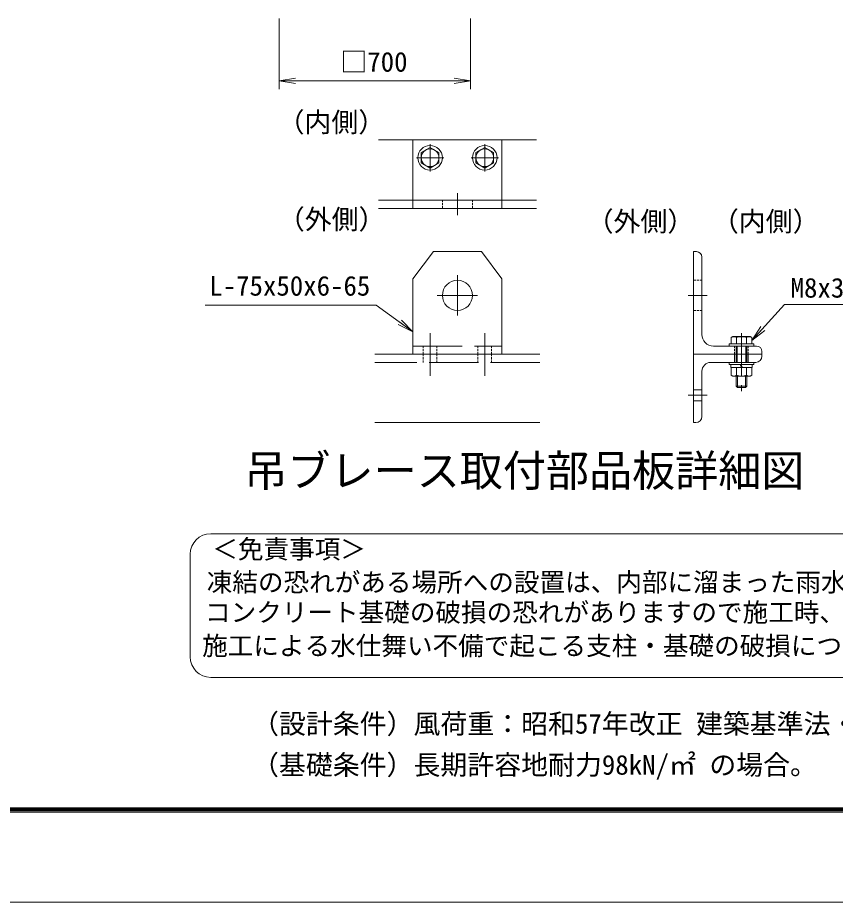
# Model space of a CAD drawing. Units: millimetres, scale not verified. Extents: x -6300 to 6300, y -4455 to 4455.
# Drawn here: x -1356 to 1634, y -4455 to -1222 of the extents above; entities that cross this region are included whole.
import ezdxf
from ezdxf.enums import TextEntityAlignment as Align

# ---------------------------------------------------------------- set-up
doc = ezdxf.new("R2010")
doc.units = ezdxf.units.MM
doc.header["$LTSCALE"] = 30
for name, pattern in [('DASHED', [7.5, 6, -1.5]), ('USER1', [50.8, 31.75, -6.35, 6.35, -6.35]), ('USER2', [0.375, 0.25, -0.125])]:
    doc.linetypes.add(name, pattern=pattern)
for name, color, linetype, lineweight in [('0-0_D-STR1', 1, 'Continuous', 18), ('0-1_D-BMK', 2, 'USER1', 13), ('0-5_D-STR-DIM', 7, 'Continuous', 9), ('0-6_0', 7, 'Continuous', 9), ('0-7_D-STR3', 3, 'Continuous', 13), ('0-9_D-STR-TXT', 7, 'Continuous', 9), ('0-A_D-TTL-TXT', 7, 'Continuous', 18), ('0-B_D-TTL', 7, 'Continuous', 9)]:
    doc.layers.add(name, color=color, linetype=linetype, lineweight=lineweight)
doc.styles.add('ＭＳ ゴシック', font='')
doc.styles.get('ＭＳ ゴシック').set_extended_font_data('MS Gothic')

# ---------------------------------------------------------------- blocks, each defined once
blk = doc.blocks.new('_Open')
at = {"layer": '0-6_0'}
blk.add_line((-30, 5), (0, 0), dxfattribs=at)
blk.add_lwpolyline([(-30, -5), (0, 0), (-30, 0)], dxfattribs=at)
blk = doc.blocks.new('U64')
at = {"layer": '0-1_D-BMK'}
for p, q in [((0, -300), (0, 300)), ((300, 0), (-300, 0))]:
    blk.add_line(p, q, dxfattribs=at)
at = {"layer": '0-7_D-STR3'}
blk.add_lwpolyline([(194.9, 112.5), (0, 225), (-194.9, 112.5), (-194.9, -112.5), (0, -225), (194.9, -112.5)], close=True, dxfattribs=at)
for radius in [270, 194.9]:
    blk.add_circle((0, 0), radius, dxfattribs=at)
blk = doc.blocks.new('U65')
at = {"layer": '0-1_D-BMK'}
blk.add_line((0, -282), (0, 987), dxfattribs=at)
at = {"layer": '0-7_D-STR3'}
for p, q in [((-120, 882), (-90, 912)), ((-120, 663), (-120, 882)), ((-90, 663), (-90, 912)), ((-90, 912), (90, 912)), ((90, 662.3), (90, 912)), ((120, 663), (120, 882)), ((187.5, 663), (-187.5, 663)), ((-112.6, 468), (-112.6, 641.3)), ((112.6, 468), (112.6, 641.3)), ((225.2, 468), (-225.2, 468)), ((11.3, 408), (-23.4, 468)), ((32, 408), (-2.6, 468)), ((-120, 0), (-120, 360)), ((-97.5, 0), (-97.5, 360)), ((97.5, 0), (97.5, 360)), ((120, 0), (120, 360)), ((-225.2, -48), (225.2, -48)), ((-225.2, -48), (-225.2, -186.1)), ((-189, -207), (-225.2, -186.1)), ((-112.6, -48), (-112.6, -186.1)), ((112.6, -48), (112.6, -186.1)), ((189, -207), (225.2, -186.1)), ((225.2, -48), (225.2, -186.1)), ((-189, -207), (189, -207))]:
    blk.add_line(p, q, dxfattribs=at)
for points in [[(-120, 882), (120, 882), (90, 912)], [(-225.2, 468), (-225.2, 641.3), (-187.5, 663)], [(225.2, 468), (225.2, 641.3), (187.5, 663)], [(231, 408), (-231, 408), (-231, 468)], [(231, 408), (231, 468), (-231, 468)]]:
    blk.add_lwpolyline(points, dxfattribs=at)
for points in [[(-270, 360), (270, 360), (270, 408), (-270, 408)], [(-270, -48), (270, -48), (270, 0), (-270, 0)]]:
    blk.add_lwpolyline(points, close=True, dxfattribs=at)
for centre, radius, start, end in [((-168.9, 559), 99.7, 55.61586, 124.38414), ((0, 286.1), 372.6, 72.4121, 107.5879), ((168.9, 559), 99.7, 55.61585, 124.38416), ((-168.9, -103.9), 99.7, 235.61585, 304.38415), ((0, 169), 372.6, 252.4121, 287.5879), ((168.9, -103.9), 99.7, 235.61585, 304.38415)]:
    blk.add_arc(centre, radius, start, end, dxfattribs=at)

msp = doc.modelspace()

# ---------------------------------------------------------------- linework, layer by layer
at = {"layer": '0-0_D-STR1'}
for p, q in [((89.77, -1669.21), (-36.87, -1669.21)), ((541.41, -1669.21), (414.77, -1669.21)), ((541.41, -1919.21), (-36.87, -1919.21)), ((553.77, -2452.12), (-49.23, -2452.12)), ((1265.97, -2452.12), (1265.97, -2482.12)), ((1315.97, -2452.12), (1315.97, -2482.12)), ((1178.47, -2482.12), (1343.47, -2482.12)), ((1145.97, -2679.62), (1145.97, -2514.62)), ((1145.97, -2582.12), (1115.97, -2582.12)), ((1145.97, -2622.12), (1115.97, -2622.12)), ((553.77, -2702.12), (-49.23, -2702.12))]:
    msp.add_line(p, q, dxfattribs=at)
at = {"layer": '0-0_D-STR1', "linetype": 'DASHED'}
for p, q in [((89.77, -1889.21), (-36.87, -1889.21)), ((541.41, -1889.21), (414.77, -1889.21)), ((553.77, -2482.12), (-49.23, -2482.12))]:
    msp.add_line(p, q, dxfattribs=at)
at = {"layer": '0-0_D-STR1', "linetype": 'USER2'}
for p, q in [((127.27, -2452.12), (127.27, -2482.12)), ((177.27, -2452.12), (177.27, -2482.12)), ((327.27, -2452.12), (327.27, -2482.12)), ((377.27, -2452.12), (377.27, -2482.12))]:
    msp.add_line(p, q, dxfattribs=at)
at = {"layer": '0-0_D-STR1'}
msp.add_lwpolyline([(1365.97, -2459.62), (1365.97, -2452.12), (1115.97, -2452.12), (1115.97, -2702.12), (1123.47, -2702.12)], dxfattribs=at)
for centre, radius, start, end in [((1178.47, -2514.62), 32.5, 90, 180), ((1343.47, -2459.62), 22.5, 270, 0), ((1123.47, -2679.62), 22.5, 270, 0)]:
    msp.add_arc(centre, radius, start, end, dxfattribs=at)
at = {"layer": '0-1_D-BMK'}
for p, q in [((252.27, -1864.21), (252.27, -1944.21)), ((252.27, -2163.14), (252.27, -2311.09)), ((178.29, -2237.12), (326.25, -2237.12)), ((1165.97, -2237.12), (1095.97, -2237.12)), ((152.27, -2375.12), (152.27, -2531.62)), ((352.27, -2375.12), (352.27, -2531.62)), ((1165.97, -2602.12), (1095.97, -2602.12))]:
    msp.add_line(p, q, dxfattribs=at)
at = {"layer": '0-5_D-STR-DIM'}
for p, q in [((-399.51, -1225.27), (-399.51, -1483)), ((300.49, -1225.27), (300.49, -1483)), ((-339.51, -1453), (240.49, -1453)), ((-669.64, -2272.35), (-44.77, -2272.35))]:
    msp.add_line(p, q, dxfattribs=at)
at = {"layer": '0-7_D-STR3'}
for p, q in [((89.77, -1669.21), (414.77, -1669.21)), ((89.77, -1919.21), (89.77, -1669.21)), ((414.77, -1919.21), (414.77, -1669.21)), ((89.77, -1889.21), (414.77, -1889.21)), ((89.77, -1919.21), (414.77, -1919.21)), ((164.77, -2077.12), (89.77, -2177.12)), ((164.77, -2077.12), (339.77, -2077.12)), ((339.77, -2077.12), (414.77, -2177.12)), ((1115.97, -2077.12), (1115.97, -2452.12)), ((1115.97, -2077.12), (1125.97, -2077.12)), ((1145.97, -2097.12), (1145.97, -2379.62)), ((89.77, -2177.12), (89.77, -2452.12)), ((414.77, -2177.12), (414.77, -2452.12)), ((1188.47, -2422.12), (1345.97, -2422.12)), ((89.77, -2452.12), (414.77, -2452.12)), ((1115.97, -2452.12), (1365.97, -2452.12)), ((1365.97, -2452.12), (1365.97, -2442.12))]:
    msp.add_line(p, q, dxfattribs=at)
at = {"layer": '0-7_D-STR3', "linetype": 'USER2'}
for p, q in [((197.27, -1889.21), (197.27, -1919.21)), ((307.27, -1889.21), (307.27, -1919.21)), ((1145.97, -2182.12), (1115.97, -2182.12)), ((1145.97, -2292.12), (1115.97, -2292.12)), ((127.27, -2422.12), (127.27, -2452.12)), ((177.27, -2422.12), (177.27, -2452.12)), ((327.27, -2422.12), (327.27, -2452.12)), ((377.27, -2422.12), (377.27, -2452.12)), ((1265.97, -2452.12), (1265.97, -2422.12)), ((1315.97, -2452.12), (1315.97, -2422.12))]:
    msp.add_line(p, q, dxfattribs=at)
at = {"layer": '0-7_D-STR3', "linetype": 'DASHED'}
msp.add_line((89.77, -2422.12), (414.77, -2422.12), dxfattribs=at)
at = {"layer": '0-7_D-STR3'}
msp.add_circle((252.27, -2237.12), 55, dxfattribs=at)
for centre, radius, start, end in [((1125.97, -2097.12), 20, 0, 90), ((1188.47, -2379.62), 42.5, 180, 270), ((1345.97, -2442.12), 20, 0, 90)]:
    msp.add_arc(centre, radius, start, end, dxfattribs=at)
at = {"layer": '0-9_D-STR-TXT'}
msp.add_line((-44.77, -2272.35), (88.16, -2369.52), dxfattribs=at)
msp.add_lwpolyline([(2095.6, -2270.63), (1448.34, -2270.63), (1329.85, -2401.13)], dxfattribs=at)
at = {"layer": '0-A_D-TTL-TXT', "color": 2}
for p, q in [((3018.67, -3108), (-649.66, -3108)), ((-724.66, -3183), (-724.66, -3558)), ((-649.66, -3633), (3018.67, -3633))]:
    msp.add_line(p, q, dxfattribs=at)
for centre, start, end in [((-649.66, -3183), 90, 180), ((-649.66, -3558), 180, 270)]:
    msp.add_arc(centre, 75, start, end, dxfattribs=at)
at = {"layer": '0-B_D-TTL', "color": 2, "lineweight": 18}
msp.add_lwpolyline([(-6300, 4455), (6300, 4455), (6300, -4455), (-6300, -4455)], close=True, dxfattribs=at)
at = {"layer": '0-B_D-TTL'}
for points in [[(-5895, 4125), (5895, 4125), (5895, -4125), (-5895, -4125)], [(-5891.25, 4121.25), (5891.25, 4121.25), (5891.25, -4121.25), (-5891.25, -4121.25)], [(-5887.5, 4117.5), (5887.5, 4117.5), (5887.5, -4117.5), (-5887.5, -4117.5)], [(-5883.75, 4113.75), (5883.75, 4113.75), (5883.75, -4113.75), (-5883.75, -4113.75)], [(-5880, 4110), (5880, 4110), (5880, -4110), (-5880, -4110)]]:
    msp.add_lwpolyline(points, close=True, dxfattribs=at)

# ---------------------------------------------------------------- block references
at = {"layer": '0-5_D-STR-DIM', "rotation": 180}
for name, p, xscale, yscale in [('_Open', (-399.51, -1453), 2, 2), ('U65', (1290.97, -2422.12), 0.1666667, 0.1666667)]:
    msp.add_blockref(name, p, dxfattribs=dict(at, xscale=xscale, yscale=yscale))
at = {"layer": '0-5_D-STR-DIM'}
for name, p, xscale, yscale in [('_Open', (300.49, -1453), 2, 2), ('U64', (152.27, -1734.21), 0.1666667, 0.1666667), ('U64', (352.27, -1734.21), 0.1666667, 0.1666667)]:
    msp.add_blockref(name, p, dxfattribs=dict(at, xscale=xscale, yscale=yscale))
at = {"layer": '0-9_D-STR-TXT', "xscale": 2, "yscale": 2}
for p, rotation in [((89.77, -2370.7), 323.83292), ((1328.5, -2402.61), 227.76085)]:
    msp.add_blockref('_Open', p, dxfattribs=dict(at, rotation=rotation))

# ---------------------------------------------------------------- texts
at = {"layer": '0-5_D-STR-DIM', "style": 'ＭＳ ゴシック'}
msp.add_text('□700', height=72.14, dxfattribs=at).set_placement((-175.73, -1441.37), align=Align.BOTTOM_LEFT)
at = {"layer": '0-9_D-STR-TXT', "style": 'ＭＳ ゴシック'}
for s, p in [('（内側）', (-405.28, -1661.92)), ('（外側）', (-404.36, -2016.68)), ('M8x32(2W,1SW)', (1470.62, -2267.03)), ('L-75x50x6-65', (-655.13, -2259.82))]:
    msp.add_text(s, height=72.14, dxfattribs=at).set_placement(p, align=Align.BOTTOM_LEFT)
at = {"layer": '0-A_D-TTL-TXT', "style": 'ＭＳ ゴシック'}
for s, height, p in [('（外側）', 72.14, (724.69, -2024.44)), ('（内側）', 72.14, (1182.9, -2024.44)), ('吊ブレース取付部品板詳細図', 115.5, (-526.92, -2970)), ('＜免責事項＞ \u3000\u3000', 68.62, (-644.1, -3219.27)), ('凍結の恐れがある場所への設置は、内部に溜まった雨水等の凍結融解により支柱の破損や', 68.62, (-664.39, -3340.01)), ('コンクリート基礎の破損の恐れがありますので施工時、水仕舞いを行ってください。', 68.62, (-670.55, -3450.15)), ('施工による水仕舞い不備で起こる支柱・基礎の破損について当社は責任を負いかねます。 ', 68.62, (-681.04, -3572.39)), ('（設計条件）風荷重：昭和57年改正 建築基準法・同施行令に基づく風圧力に準拠。', 72.14, (-498.67, -3860.4)), ('（基礎条件）長期許容地耐力98kN/㎡ の場合。', 72.14, (-498.67, -4010.4))]:
    msp.add_text(s, height=height, dxfattribs=at).set_placement(p, align=Align.BOTTOM_LEFT)

doc.saveas('drawing.dxf')
